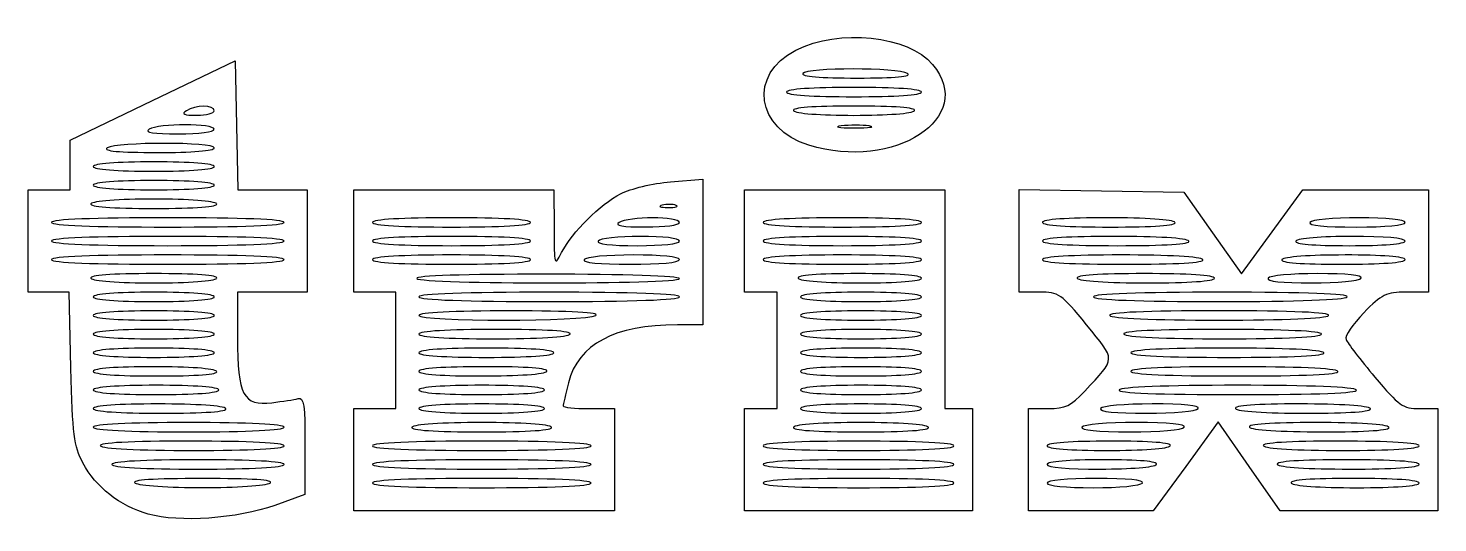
# Model space of a CAD drawing. Extents: x 6 to 193, y 8 to 70.
# Drawn here: x 124.9 to 193.1, y 8.2 to 32.2 of the extents above; entities that cross this region are included whole.
import ezdxf

# ---------------------------------------------------------------- set-up
doc = ezdxf.new("R2010")
doc.units = 0
doc.layers.get('0').update_dxf_attribs({"linetype": 'CONTINUOUS'})

msp = doc.modelspace()

# ---------------------------------------------------------------- linework, layer by layer
at = {"color": 7}
for points in [[(126.942502, 15.736732), (126.855082, 19.392982), (125.865705, 19.392982), (124.876327, 19.392982), (124.876327, 21.867982), (124.876327, 24.342982), (125.888827, 24.342982), (126.901327, 24.342982), (126.901327, 25.545151), (126.901327, 26.747319), (130.895077, 28.660431), (134.88882, 30.573545), (134.95122, 27.458263), (135.01362, 24.342982), (136.694947, 24.342982), (138.376267, 24.342982), (138.376267, 21.867982), (138.376267, 19.392982), (136.688767, 19.392982), (135.001267, 19.392982), (135.001267, 17.193047)], [(155.946292, 24.727913), (157.501313, 24.85828), (157.501313, 21.338148), (157.501313, 17.818014), (156.274882, 17.818014)], [(140.62632, 11.293014), (140.62632, 13.768014), (141.63882, 13.768014), (142.65132, 13.768014), (142.65132, 16.580514), (142.65132, 19.393014), (141.63882, 19.393014), (140.62632, 19.393014), (140.62632, 21.868014), (140.62632, 24.343014), (145.46382, 24.343014), (150.30132, 24.343014), (150.31032, 22.486764)], [(173.78829, 19.393014), (172.80132, 19.393014), (172.80132, 21.873205), (172.80132, 24.353398), (176.784773, 24.291958), (180.768225, 24.230518), (182.159243, 22.255943), (183.550253, 20.28137), (185.035215, 22.312193), (186.520178, 24.343014), (189.560745, 24.343014), (192.60132, 24.343014), (192.60132, 21.868014), (192.60132, 19.393014), (191.523165, 19.393014)], [(151.98882, 13.768014), (153.22632, 13.768014), (153.22632, 11.293014), (153.22632, 8.818014), (146.92632, 8.818014), (140.62632, 8.818014), (140.62632, 11.293014)], [(173.25132, 11.293014), (173.25132, 13.768014), (174.218153, 13.768014)], [(192.16836, 13.768014), (193.05132, 13.768014), (193.05132, 11.293014), (193.05132, 8.818014), (189.243105, 8.818014), (185.434883, 8.818014), (183.931358, 10.974513), (182.427832, 13.131012), (180.857978, 10.974513), (179.288115, 8.818014), (176.269717, 8.818014), (173.25132, 8.818014), (173.25132, 11.293014)], [(138.263767, 11.969713), (138.263767, 9.608941), (136.801267, 9.086804)]]:
    msp.add_lwpolyline(points, dxfattribs=at)
for points in [[(167.40132, 29.968014)], [(168.07632, 29.068014)], [(133.87632, 28.167983)], [(167.73882, 28.168014)], [(165.549097, 27.428813)], [(133.87632, 27.267983)], [(133.87632, 26.367983)], [(162.638985, 26.497479)], [(133.87632, 25.467983)], [(133.87632, 24.567983)], [(159.52632, 11.293014), (159.52632, 13.768014), (160.31382, 13.768014), (161.10132, 13.768014), (161.10132, 16.580514), (161.10132, 19.393014), (160.31382, 19.393014), (159.52632, 19.393014), (159.52632, 21.868014), (159.52632, 24.343014), (164.36382, 24.343014), (169.20132, 24.343014), (169.20132, 19.055514), (169.20132, 13.768014), (169.87632, 13.768014), (170.55132, 13.768014), (170.55132, 11.293014), (170.55132, 8.818014), (165.03882, 8.818014), (159.52632, 8.818014)], [(133.98882, 23.667983)], [(156.211853, 23.590612)], [(137.25132, 22.767983)], [(149.17632, 22.768014)], [(156.37632, 22.768014)], [(168.07632, 22.768014)], [(180.33882, 22.768014)], [(191.47632, 22.768014)], [(137.25132, 21.867983)], [(149.17632, 21.868014)], [(156.37632, 21.868014)], [(168.07632, 21.868014)], [(181.01382, 21.868014)], [(191.47632, 21.868014)], [(137.25132, 20.967983)], [(149.17632, 20.968014)], [(156.37632, 20.968014)], [(168.07632, 20.968014)], [(181.68882, 20.968014)], [(191.47632, 20.968014)], [(133.98882, 20.067983)], [(156.37632, 20.049998)], [(168.07632, 20.068014)], [(182.25132, 20.068014)], [(189.33882, 20.068014)], [(133.87632, 19.167983)], [(156.37632, 19.168014)], [(168.07632, 19.168014)], [(188.66382, 19.168014)], [(133.87632, 18.267983)], [(152.32632, 18.268014)], [(168.07632, 18.268014)], [(187.76382, 18.268014)], [(133.87632, 17.367983)], [(151.08882, 17.368014)], [(168.07632, 17.368014)], [(187.42632, 17.368014)], [(133.87632, 16.467983)], [(150.30132, 16.468014)], [(168.07632, 16.468014)], [(187.53882, 16.468014)], [(133.98882, 15.567983)], [(149.96382, 15.568014)], [(168.07632, 15.568014)], [(188.21382, 15.568014)], [(134.10132, 14.667983)], [(149.85132, 14.668014)], [(168.07632, 14.668014)], [(189.11382, 14.668014)], [(134.43882, 13.767983)], [(149.85132, 13.768014)], [(168.07632, 13.768014)], [(181.46382, 13.768014)], [(189.78882, 13.768014)], [(137.25132, 12.867983)], [(150.18882, 12.868014)], [(168.41382, 12.868014)], [(180.78882, 12.868014)], [(190.68882, 12.868014)], [(137.25132, 11.967983)], [(152.10132, 11.968014)], [(169.65132, 11.968014)], [(180.11382, 11.968014)], [(192.15132, 11.968014)], [(137.25132, 11.067982)], [(152.10132, 11.068014)], [(169.65132, 11.068014)], [(179.43882, 11.068014)], [(192.15132, 11.068014)], [(136.57632, 10.167982)], [(152.10132, 10.168014)], [(169.65132, 10.168014)], [(178.76382, 10.168014)], [(192.15132, 10.168014)], [(130.685902, 8.666747)]]:
    msp.add_lwpolyline(points, close=True, dxfattribs=at)
for points in [[(162.003187, 31.093966), (164.083515, 32.155271), (167.438542, 31.803427), (168.619342, 30.400127)], [(162.638985, 26.497479), (160.058437, 27.291729), (159.695355, 29.916602), (162.003187, 31.093966)], [(167.40132, 29.968014), (166.95309, 30.257681), (162.517845, 30.257681), (162.33882, 29.968014)], [(168.619342, 30.400127), (170.77242, 27.841343), (166.766422, 25.227122), (162.638985, 26.497479)], [(162.33882, 29.968014), (162.248947, 29.822601), (163.179397, 29.744234), (164.969287, 29.746459)], [(164.969287, 29.746459), (166.84056, 29.748784), (167.629357, 29.820649), (167.40132, 29.968014)], [(164.81382, 29.293014), (162.78882, 29.293014), (161.55132, 29.207669), (161.55132, 29.068014)], [(161.55132, 29.068014), (161.55132, 28.928359), (162.78882, 28.843014), (164.81382, 28.843014)], [(168.07632, 29.068014), (168.07632, 29.207669), (166.83882, 29.293014), (164.81382, 29.293014)], [(164.81382, 28.843014), (166.83882, 28.843014), (168.07632, 28.928359), (168.07632, 29.068014)], [(132.52632, 28.167983), (132.275272, 28.005746), (132.404963, 27.94899), (133.03257, 27.946427)], [(133.87632, 28.167983), (133.87632, 28.454563), (132.969773, 28.454563), (132.52632, 28.167983)], [(133.03257, 27.946427), (133.496633, 27.944552), (133.87632, 28.044233), (133.87632, 28.167983)], [(164.81382, 28.393014), (162.828405, 28.393014), (161.798715, 28.313807), (161.88882, 28.168014)], [(161.88882, 28.168014), (161.969407, 28.037615), (163.199227, 27.943014), (164.81382, 27.943014)], [(167.73882, 28.168014), (167.828925, 28.313807), (166.799227, 28.393014), (164.81382, 28.393014)], [(164.81382, 27.943014), (166.428412, 27.943014), (167.658232, 28.037615), (167.73882, 28.168014)], [(133.87632, 27.267983), (133.87632, 27.557407), (131.174175, 27.557407), (130.726328, 27.267983)], [(164.199097, 27.431108), (163.794697, 27.381031), (164.07132, 27.339027), (164.81382, 27.337765)], [(165.549097, 27.428783), (165.211005, 27.480121), (164.603505, 27.481156), (164.199097, 27.431108)], [(164.81382, 27.337765), (165.55632, 27.336415), (165.887197, 27.37747), (165.549097, 27.428813)], [(133.87632, 26.367983), (133.87632, 26.661342), (129.155265, 26.661342), (128.701328, 26.367983)], [(130.726328, 27.267983), (130.492343, 27.116769), (130.923653, 27.048817), (132.132578, 27.046427)], [(132.132578, 27.046427), (133.147365, 27.044402), (133.87632, 27.137042), (133.87632, 27.267983)], [(128.701328, 26.367983), (128.473245, 26.220583), (129.257385, 26.148756), (131.120078, 26.146427)], [(131.120078, 26.146427), (132.809865, 26.144402), (133.87632, 26.23004), (133.87632, 26.367983)], [(130.951328, 25.692983), (129.151328, 25.692983), (128.026328, 25.606443), (128.026328, 25.467983)], [(128.026328, 25.467983), (128.026328, 25.329522), (129.151328, 25.242983), (130.951328, 25.242983)], [(133.87632, 25.467983), (133.87632, 25.606443), (132.75132, 25.692983), (130.951328, 25.692983)], [(130.951328, 25.242983), (132.75132, 25.242983), (133.87632, 25.329522), (133.87632, 25.467983)], [(130.951328, 24.792983), (129.151328, 24.792983), (128.026328, 24.706443), (128.026328, 24.567983)], [(128.026328, 24.567983), (128.026328, 24.429522), (129.151328, 24.342983), (130.951328, 24.342983)], [(133.87632, 24.567983), (133.87632, 24.706443), (132.75132, 24.792983), (130.951328, 24.792983)], [(130.951328, 24.342983), (132.75132, 24.342983), (133.87632, 24.429522), (133.87632, 24.567983)], [(153.527543, 24.151845), (154.010745, 24.401188), (155.076353, 24.654981), (155.946292, 24.727913)], [(130.951328, 23.892983), (129.261735, 23.892983), (127.994888, 23.799142), (127.913827, 23.667983)], [(133.98882, 23.667983), (133.90776, 23.799142), (132.640913, 23.892983), (130.951328, 23.892983)], [(150.673657, 21.305514), (151.19595, 22.300466), (152.542687, 23.643642), (153.527543, 24.151845)], [(127.913827, 23.667983), (127.823633, 23.522041), (128.89092, 23.442983), (130.951328, 23.442983)], [(130.951328, 23.442983), (133.011728, 23.442983), (134.079015, 23.522041), (133.98882, 23.667983)], [(155.536853, 23.598948), (155.317935, 23.541903), (155.44257, 23.491475), (155.81382, 23.486889)], [(156.211853, 23.590601), (156.05952, 23.652236), (155.75577, 23.655986), (155.536853, 23.598948)], [(155.81382, 23.486889), (156.18507, 23.482314), (156.364185, 23.528979), (156.211853, 23.590612)], [(131.626328, 22.992983), (128.026328, 22.992983), (126.001328, 22.911983), (126.001328, 22.767983)], [(126.001328, 22.767983), (126.001328, 22.623983), (128.026328, 22.542983), (131.626328, 22.542983)], [(137.25132, 22.767983), (137.25132, 22.911983), (135.22632, 22.992983), (131.626328, 22.992983)], [(131.626328, 22.542983), (135.22632, 22.542983), (137.25132, 22.623983), (137.25132, 22.767983)], [(145.35132, 22.993014), (142.95132, 22.993014), (141.52632, 22.90919), (141.52632, 22.768014)], [(141.52632, 22.768014), (141.52632, 22.626838), (142.95132, 22.543014), (145.35132, 22.543014)], [(149.17632, 22.768014), (149.17632, 22.90919), (147.75132, 22.993014), (145.35132, 22.993014)], [(145.35132, 22.543014), (147.75132, 22.543014), (149.17632, 22.626838), (149.17632, 22.768014)], [(153.45132, 22.768014), (153.216225, 22.616085), (153.60879, 22.54886), (154.74507, 22.546459)], [(156.37632, 22.768014), (156.37632, 23.056624), (153.897908, 23.056624), (153.45132, 22.768014)], [(154.74507, 22.546459), (155.684865, 22.544434), (156.37632, 22.638387), (156.37632, 22.768014)], [(164.25132, 22.993014), (161.85132, 22.993014), (160.42632, 22.90919), (160.42632, 22.768014)], [(160.42632, 22.768014), (160.42632, 22.626838), (161.85132, 22.543014), (164.25132, 22.543014)], [(168.07632, 22.768014), (168.07632, 22.90919), (166.65132, 22.993014), (164.25132, 22.993014)], [(164.25132, 22.543014), (166.65132, 22.543014), (168.07632, 22.626838), (168.07632, 22.768014)], [(177.063038, 22.993014), (175.121895, 22.993014), (173.92632, 22.907255), (173.92632, 22.768014)], [(173.92632, 22.768014), (173.92632, 22.628316), (175.168245, 22.543014), (177.202102, 22.543014)], [(180.33882, 22.768014), (180.256875, 22.900604), (178.91148, 22.993014), (177.063038, 22.993014)], [(177.202102, 22.543014), (179.328652, 22.543014), (180.42909, 22.621949), (180.33882, 22.768014)], [(186.86382, 22.768014), (186.774465, 22.62344), (187.57398, 22.543014), (189.100537, 22.543014)], [(189.239602, 22.993014), (187.991152, 22.993014), (186.941437, 22.8936), (186.86382, 22.768014)], [(189.100537, 22.543014), (190.534395, 22.543014), (191.47632, 22.63222), (191.47632, 22.768014)], [(191.47632, 22.768014), (191.47632, 22.902924), (190.580745, 22.993014), (189.239602, 22.993014)], [(131.626328, 22.092983), (128.026328, 22.092983), (126.001328, 22.011983), (126.001328, 21.867983)], [(126.001328, 21.867983), (126.001328, 21.723983), (128.026328, 21.642983), (131.626328, 21.642983)], [(137.25132, 21.867983), (137.25132, 22.011983), (135.22632, 22.092983), (131.626328, 22.092983)], [(131.626328, 21.642983), (135.22632, 21.642983), (137.25132, 21.723983), (137.25132, 21.867983)], [(145.35132, 22.093014), (142.95132, 22.093014), (141.52632, 22.00919), (141.52632, 21.868014)], [(141.52632, 21.868014), (141.52632, 21.726838), (142.95132, 21.643014), (145.35132, 21.643014)], [(149.17632, 21.868014), (149.17632, 22.00919), (147.75132, 22.093014), (145.35132, 22.093014)], [(145.35132, 21.643014), (147.75132, 21.643014), (149.17632, 21.726838), (149.17632, 21.868014)], [(150.31032, 22.486764), (150.31917, 20.659647), (150.32487, 20.641107), (150.673657, 21.305514)], [(152.43882, 21.868014), (152.35002, 21.724338), (153.03648, 21.643014), (154.338038, 21.643014)], [(154.477103, 22.093014), (153.432525, 22.093014), (152.515305, 21.991764), (152.43882, 21.868014)], [(154.338038, 21.643014), (155.546895, 21.643014), (156.37632, 21.734571), (156.37632, 21.868014)], [(156.37632, 21.868014), (156.37632, 22.000244), (155.593245, 22.093014), (154.477103, 22.093014)], [(164.25132, 22.093014), (161.85132, 22.093014), (160.42632, 22.00919), (160.42632, 21.868014)], [(160.42632, 21.868014), (160.42632, 21.726838), (161.85132, 21.643014), (164.25132, 21.643014)], [(168.07632, 21.868014), (168.07632, 22.00919), (166.65132, 22.093014), (164.25132, 22.093014)], [(164.25132, 21.643014), (166.65132, 21.643014), (168.07632, 21.726838), (168.07632, 21.868014)], [(177.400537, 22.093014), (175.234395, 22.093014), (173.92632, 22.008299), (173.92632, 21.868014)], [(173.92632, 21.868014), (173.92632, 21.727355), (175.280745, 21.643014), (177.539602, 21.643014)], [(181.01382, 21.868014), (180.930825, 22.002296), (179.47398, 22.093014), (177.400537, 22.093014)], [(177.539602, 21.643014), (179.891152, 21.643014), (181.104322, 21.721582), (181.01382, 21.868014)], [(186.18882, 21.868014), (186.099052, 21.722765), (187.01148, 21.643014), (188.763037, 21.643014)], [(188.902102, 22.093014), (187.428652, 22.093014), (186.26841, 21.9968), (186.18882, 21.868014)], [(188.763037, 21.643014), (190.421895, 21.643014), (191.47632, 21.730454), (191.47632, 21.868014)], [(191.47632, 21.868014), (191.47632, 22.004904), (190.468245, 22.093014), (188.902102, 22.093014)], [(131.626328, 21.192983), (128.026328, 21.192983), (126.001328, 21.111983), (126.001328, 20.967983)], [(137.25132, 20.967983), (137.25132, 21.111983), (135.22632, 21.192983), (131.626328, 21.192983)], [(145.35132, 21.193014), (142.95132, 21.193014), (141.52632, 21.10919), (141.52632, 20.968014)], [(149.17632, 20.968014), (149.17632, 21.10919), (147.75132, 21.193014), (145.35132, 21.193014)], [(154.139603, 21.193014), (152.891153, 21.193014), (151.841438, 21.0936), (151.76382, 20.968014)], [(156.37632, 20.968014), (156.37632, 21.102924), (155.480745, 21.193014), (154.139603, 21.193014)], [(164.25132, 21.193014), (161.85132, 21.193014), (160.42632, 21.10919), (160.42632, 20.968014)], [(168.07632, 20.968014), (168.07632, 21.10919), (166.65132, 21.193014), (164.25132, 21.193014)], [(177.738037, 21.193014), (175.346895, 21.193014), (173.92632, 21.109159), (173.92632, 20.968014)], [(181.68882, 20.968014), (181.60497, 21.103687), (180.03648, 21.193014), (177.738037, 21.193014)], [(188.564602, 21.193014), (186.866152, 21.193014), (185.594932, 21.099259), (185.51382, 20.968014)], [(191.47632, 20.968014), (191.47632, 21.106423), (190.355745, 21.193014), (188.564602, 21.193014)], [(126.001328, 20.967983), (126.001328, 20.823983), (128.026328, 20.742983), (131.626328, 20.742983)], [(131.626328, 20.742983), (135.22632, 20.742983), (137.25132, 20.823983), (137.25132, 20.967983)], [(141.52632, 20.968014), (141.52632, 20.826838), (142.95132, 20.743014), (145.35132, 20.743014)], [(145.35132, 20.743014), (147.75132, 20.743014), (149.17632, 20.826838), (149.17632, 20.968014)], [(151.76382, 20.968014), (151.674465, 20.82344), (152.47398, 20.743014), (154.000538, 20.743014)], [(154.000538, 20.743014), (155.434395, 20.743014), (156.37632, 20.83222), (156.37632, 20.968014)], [(160.42632, 20.968014), (160.42632, 20.826838), (161.85132, 20.743014), (164.25132, 20.743014)], [(164.25132, 20.743014), (166.65132, 20.743014), (168.07632, 20.826838), (168.07632, 20.968014)], [(173.92632, 20.968014), (173.92632, 20.826557), (175.393245, 20.743014), (177.877102, 20.743014)], [(177.877102, 20.743014), (180.453652, 20.743014), (181.77951, 20.821278), (181.68882, 20.968014)], [(185.51382, 20.968014), (185.423722, 20.822239), (186.44898, 20.743014), (188.425537, 20.743014)], [(188.425537, 20.743014), (190.309395, 20.743014), (191.47632, 20.829077), (191.47632, 20.968014)], [(130.951328, 20.292983), (128.89092, 20.292983), (127.823633, 20.213924), (127.913827, 20.067983)], [(127.913827, 20.067983), (127.994888, 19.936823), (129.261735, 19.842983), (130.951328, 19.842983)], [(133.98882, 20.067983), (134.079015, 20.213924), (133.011728, 20.292983), (130.951328, 20.292983)], [(130.951328, 19.842983), (132.640913, 19.842983), (133.90776, 19.936823), (133.98882, 20.067983)], [(149.957918, 20.263033), (145.974495, 20.266783), (143.58948, 20.188303), (143.6712, 20.056073)], [(143.6712, 20.056073), (143.84439, 19.775849), (156.37632, 19.769835), (156.37632, 20.049998)], [(156.37632, 20.049976), (156.37632, 20.170945), (153.709478, 20.259469), (149.957918, 20.263033)], [(165.025538, 20.293014), (163.04898, 20.293014), (162.023723, 20.213789), (162.11382, 20.068014)], [(162.11382, 20.068014), (162.194933, 19.936769), (163.466153, 19.843014), (165.164603, 19.843014)], [(168.07632, 20.068014), (168.07632, 20.206952), (166.909395, 20.293014), (165.025538, 20.293014)], [(165.164603, 19.843014), (166.955745, 19.843014), (168.07632, 19.929605), (168.07632, 20.068014)], [(178.863037, 20.293014), (176.66148, 20.293014), (175.523467, 20.21421), (175.61382, 20.068014)], [(175.61382, 20.068014), (175.69614, 19.934821), (177.078652, 19.843014), (179.002102, 19.843014)], [(182.25132, 20.068014), (182.25132, 20.208054), (180.971895, 20.293014), (178.863037, 20.293014)], [(179.002102, 19.843014), (181.018245, 19.843014), (182.25132, 19.928402), (182.25132, 20.068014)], [(184.83882, 20.068014), (184.74966, 19.923744), (185.507055, 19.843014), (186.949762, 19.843014)], [(187.227877, 20.293014), (185.970585, 20.293014), (184.916527, 20.193744), (184.83882, 20.068014)], [(186.949762, 19.843014), (188.207055, 19.843014), (189.261112, 19.942284), (189.33882, 20.068014)], [(189.33882, 20.068014), (189.42798, 20.212284), (188.670585, 20.293014), (187.227877, 20.293014)], [(130.951328, 19.392983), (129.151328, 19.392983), (128.026328, 19.306443), (128.026328, 19.167983)], [(128.026328, 19.167983), (128.026328, 19.029522), (129.151328, 18.942983), (130.951328, 18.942983)], [(133.87632, 19.167983), (133.87632, 19.306443), (132.75132, 19.392983), (130.951328, 19.392983)], [(130.951328, 18.942983), (132.75132, 18.942983), (133.87632, 19.029522), (133.87632, 19.167983)], [(150.07632, 19.393014), (146.02632, 19.393014), (143.77632, 19.312658), (143.77632, 19.168014)], [(143.77632, 19.168014), (143.77632, 19.023371), (146.02632, 18.943014), (150.07632, 18.943014)], [(156.37632, 19.168014), (156.37632, 19.312658), (154.12632, 19.393014), (150.07632, 19.393014)], [(150.07632, 18.943014), (154.12632, 18.943014), (156.37632, 19.023371), (156.37632, 19.168014)], [(165.15132, 19.393014), (163.35132, 19.393014), (162.22632, 19.306475), (162.22632, 19.168014)], [(162.22632, 19.168014), (162.22632, 19.029554), (163.35132, 18.943014), (165.15132, 18.943014)], [(168.07632, 19.168014), (168.07632, 19.306475), (166.95132, 19.393014), (165.15132, 19.393014)], [(165.15132, 18.943014), (166.95132, 18.943014), (168.07632, 19.029554), (168.07632, 19.168014)], [(176.064825, 17.816788), (174.82446, 19.332881), (174.73761, 19.393014), (173.78829, 19.393014)], [(182.602102, 19.393014), (178.618245, 19.393014), (176.40132, 19.312572), (176.40132, 19.168014)], [(176.40132, 19.168014), (176.40132, 19.023582), (178.571895, 18.943014), (182.463037, 18.943014)], [(182.463037, 18.943014), (186.26148, 18.943014), (188.576685, 19.027022), (188.66382, 19.168014)], [(188.66382, 19.168014), (188.755237, 19.315936), (186.678652, 19.393014), (182.602102, 19.393014)], [(191.523165, 19.393014), (190.545248, 19.393014), (190.354155, 19.300438), (189.467693, 18.397196)], [(130.951328, 18.492983), (129.151328, 18.492983), (128.026328, 18.406443), (128.026328, 18.267983)], [(133.87632, 18.267983), (133.87632, 18.406443), (132.75132, 18.492983), (130.951328, 18.492983)], [(148.22007, 18.489569), (145.405275, 18.491819), (143.77632, 18.410536), (143.77632, 18.268014)], [(152.32632, 18.268014), (152.55054, 18.412916), (151.17228, 18.487279), (148.22007, 18.489569)], [(165.15132, 18.493014), (163.35132, 18.493014), (162.22632, 18.406475), (162.22632, 18.268014)], [(168.07632, 18.268014), (168.07632, 18.406475), (166.95132, 18.493014), (165.15132, 18.493014)], [(182.47632, 18.493014), (178.915905, 18.493014), (177.097582, 18.415639), (177.18882, 18.268014)], [(187.76382, 18.268014), (187.855057, 18.415639), (186.036727, 18.493014), (182.47632, 18.493014)], [(128.026328, 18.267983), (128.026328, 18.129522), (129.151328, 18.042983), (130.951328, 18.042983)], [(130.951328, 18.042983), (132.75132, 18.042983), (133.87632, 18.129522), (133.87632, 18.267983)], [(143.77632, 18.268014), (143.77632, 17.972324), (151.868768, 17.972324), (152.32632, 18.268014)], [(156.274882, 17.818014), (153.243652, 17.818014), (151.470945, 16.876666), (151.003065, 15.018564)], [(162.22632, 18.268014), (162.22632, 18.129554), (163.35132, 18.043014), (165.15132, 18.043014)], [(165.15132, 18.043014), (166.95132, 18.043014), (168.07632, 18.129554), (168.07632, 18.268014)], [(175.974045, 14.611764), (177.50349, 16.247226), (177.498315, 16.064632), (176.064825, 17.816788)], [(177.18882, 18.268014), (177.274972, 18.12862), (179.286727, 18.043014), (182.47632, 18.043014)], [(182.47632, 18.043014), (185.665905, 18.043014), (187.677667, 18.12862), (187.76382, 18.268014)], [(189.467693, 18.397196), (188.924865, 17.844096), (188.545253, 17.268926), (188.613825, 17.103446)], [(130.951328, 17.592983), (129.151328, 17.592983), (128.026328, 17.506443), (128.026328, 17.367983)], [(128.026328, 17.367983), (128.026328, 17.229522), (129.151328, 17.142983), (130.951328, 17.142983)], [(133.87632, 17.367983), (133.87632, 17.506443), (132.75132, 17.592983), (130.951328, 17.592983)], [(130.951328, 17.142983), (132.75132, 17.142983), (133.87632, 17.229522), (133.87632, 17.367983)], [(135.001267, 17.193047), (135.001267, 14.408877), (135.278047, 13.885966), (136.663335, 14.052976)], [(147.502103, 17.593014), (145.168245, 17.593014), (143.77632, 17.508956), (143.77632, 17.368014)], [(143.77632, 17.368014), (143.77632, 17.227423), (145.121895, 17.143014), (147.363038, 17.143014)], [(147.363038, 17.143014), (149.511488, 17.143014), (151.005525, 17.233239), (151.08882, 17.368014)], [(151.08882, 17.368014), (151.17939, 17.514554), (149.92866, 17.593014), (147.502103, 17.593014)], [(165.15132, 17.593014), (163.35132, 17.593014), (162.22632, 17.506475), (162.22632, 17.368014)], [(162.22632, 17.368014), (162.22632, 17.229554), (163.35132, 17.143014), (165.15132, 17.143014)], [(168.07632, 17.368014), (168.07632, 17.506475), (166.95132, 17.593014), (165.15132, 17.593014)], [(165.15132, 17.143014), (166.95132, 17.143014), (168.07632, 17.229554), (168.07632, 17.368014)], [(182.575537, 17.593014), (179.39898, 17.593014), (177.772755, 17.515358), (177.86382, 17.368014)], [(177.86382, 17.368014), (177.949365, 17.229603), (179.816152, 17.143014), (182.714603, 17.143014)], [(187.42632, 17.368014), (187.42632, 17.511056), (185.659395, 17.593014), (182.575537, 17.593014)], [(182.714603, 17.143014), (185.705745, 17.143014), (187.42632, 17.225177), (187.42632, 17.368014)], [(188.613825, 17.103446), (188.6817, 16.939585), (189.310605, 16.122077), (190.011338, 15.286764)], [(130.951328, 16.692983), (129.151328, 16.692983), (128.026328, 16.606443), (128.026328, 16.467983)], [(128.026328, 16.467983), (128.026328, 16.329522), (129.151328, 16.242983), (130.951328, 16.242983)], [(133.87632, 16.467983), (133.87632, 16.606443), (132.75132, 16.692983), (130.951328, 16.692983)], [(130.951328, 16.242983), (132.75132, 16.242983), (133.87632, 16.329522), (133.87632, 16.467983)], [(147.03882, 16.693014), (145.01382, 16.693014), (143.77632, 16.607669), (143.77632, 16.468014)], [(143.77632, 16.468014), (143.77632, 16.328359), (145.01382, 16.243014), (147.03882, 16.243014)], [(150.30132, 16.468014), (150.30132, 16.607669), (149.06382, 16.693014), (147.03882, 16.693014)], [(147.03882, 16.243014), (149.06382, 16.243014), (150.30132, 16.328359), (150.30132, 16.468014)], [(165.15132, 16.693014), (163.35132, 16.693014), (162.22632, 16.606475), (162.22632, 16.468014)], [(162.22632, 16.468014), (162.22632, 16.329554), (163.35132, 16.243014), (165.15132, 16.243014)], [(168.07632, 16.468014), (168.07632, 16.606475), (166.95132, 16.693014), (165.15132, 16.693014)], [(165.15132, 16.243014), (166.95132, 16.243014), (168.07632, 16.329554), (168.07632, 16.468014)], [(182.800537, 16.693014), (179.884395, 16.693014), (178.20132, 16.610675), (178.20132, 16.468014)], [(178.20132, 16.468014), (178.20132, 16.325137), (179.930745, 16.243014), (182.939602, 16.243014)], [(187.53882, 16.468014), (187.453455, 16.606142), (185.623987, 16.693014), (182.800537, 16.693014)], [(182.939602, 16.243014), (186.04116, 16.243014), (187.62984, 16.320736), (187.53882, 16.468014)], [(127.526048, 11.137267), (127.087312, 11.97138), (127.019813, 12.503404), (126.942502, 15.736732)], [(130.938045, 15.792983), (129.146903, 15.792983), (128.026328, 15.706391), (128.026328, 15.567983)], [(133.98882, 15.567983), (133.907708, 15.699227), (132.636488, 15.792983), (130.938045, 15.792983)], [(146.939603, 15.793014), (144.980745, 15.793014), (143.77632, 15.707345), (143.77632, 15.568014)], [(149.96382, 15.568014), (150.054008, 15.713938), (148.991153, 15.793014), (146.939603, 15.793014)], [(165.15132, 15.793014), (163.35132, 15.793014), (162.22632, 15.706475), (162.22632, 15.568014)], [(168.07632, 15.568014), (168.07632, 15.706475), (166.95132, 15.793014), (165.15132, 15.793014)], [(183.138037, 15.793014), (179.996895, 15.793014), (178.20132, 15.711177), (178.20132, 15.568014)], [(188.21382, 15.568014), (188.127953, 15.706952), (186.186487, 15.793014), (183.138037, 15.793014)], [(128.026328, 15.567983), (128.026328, 15.429045), (129.193253, 15.342983), (131.07711, 15.342983)], [(131.07711, 15.342983), (133.05366, 15.342983), (134.078918, 15.422207), (133.98882, 15.567983)], [(143.77632, 15.568014), (143.77632, 15.429173), (144.934395, 15.343014), (146.800538, 15.343014)], [(146.800538, 15.343014), (148.57398, 15.343014), (149.882273, 15.436072), (149.96382, 15.568014)], [(151.003065, 15.018564), (150.864608, 14.468664), (150.75132, 13.962331), (150.75132, 13.89338)], [(162.22632, 15.568014), (162.22632, 15.429554), (163.35132, 15.343014), (165.15132, 15.343014)], [(165.15132, 15.343014), (166.95132, 15.343014), (168.07632, 15.429554), (168.07632, 15.568014)], [(178.20132, 15.568014), (178.20132, 15.424664), (180.043245, 15.343014), (183.277103, 15.343014)], [(183.277103, 15.343014), (186.60366, 15.343014), (188.304953, 15.420554), (188.21382, 15.568014)], [(190.011338, 15.286764), (191.186243, 13.886216), (191.354123, 13.768014), (192.16836, 13.768014)], [(131.063828, 14.892983), (129.188828, 14.892983), (128.026328, 14.806871), (128.026328, 14.667983)], [(128.026328, 14.667983), (128.026328, 14.529094), (129.188828, 14.442983), (131.063828, 14.442983)], [(134.10132, 14.667983), (134.10132, 14.806871), (132.93882, 14.892983), (131.063828, 14.892983)], [(131.063828, 14.442983), (132.93882, 14.442983), (134.10132, 14.529095), (134.10132, 14.667983)], [(137.926267, 14.247516), (138.21009, 14.317289), (138.263767, 13.95505), (138.263767, 11.969713)], [(146.81382, 14.893014), (144.93882, 14.893014), (143.77632, 14.806902), (143.77632, 14.668014)], [(143.77632, 14.668014), (143.77632, 14.529126), (144.93882, 14.443014), (146.81382, 14.443014)], [(149.85132, 14.668014), (149.85132, 14.806902), (148.68882, 14.893014), (146.81382, 14.893014)], [(146.81382, 14.443014), (148.68882, 14.443014), (149.85132, 14.529126), (149.85132, 14.668014)], [(165.15132, 14.893014), (163.35132, 14.893014), (162.22632, 14.806475), (162.22632, 14.668014)], [(162.22632, 14.668014), (162.22632, 14.529554), (163.35132, 14.443014), (165.15132, 14.443014)], [(168.07632, 14.668014), (168.07632, 14.806475), (166.95132, 14.893014), (165.15132, 14.893014)], [(165.15132, 14.443014), (166.95132, 14.443014), (168.07632, 14.529554), (168.07632, 14.668014)], [(174.218153, 13.768014), (175.045118, 13.768014), (175.29915, 13.890086), (175.974045, 14.611764)], [(177.63882, 14.668014), (177.54747, 14.520207), (179.515912, 14.443014), (183.37632, 14.443014)], [(183.37632, 14.893014), (179.886727, 14.893014), (177.725498, 14.808259), (177.63882, 14.668014)], [(189.11382, 14.668014), (189.027142, 14.808259), (186.865913, 14.893014), (183.37632, 14.893014)], [(183.37632, 14.443014), (187.236728, 14.443014), (189.20517, 14.520207), (189.11382, 14.668014)], [(131.163045, 13.992983), (129.221902, 13.992983), (128.026328, 13.907224), (128.026328, 13.767983)], [(128.026328, 13.767983), (128.026328, 13.628285), (129.268253, 13.542983), (131.30211, 13.542983)], [(134.43882, 13.767983), (134.356875, 13.900573), (133.01148, 13.992983), (131.163045, 13.992983)], [(131.30211, 13.542983), (133.428652, 13.542983), (134.52909, 13.621917), (134.43882, 13.767983)], [(136.663335, 14.052976), (137.172322, 14.114341), (137.740642, 14.201884), (137.926267, 14.247516)], [(146.81382, 13.993014), (144.93882, 13.993014), (143.77632, 13.906902), (143.77632, 13.768014)], [(143.77632, 13.768014), (143.77632, 13.629126), (144.93882, 13.543014), (146.81382, 13.543014)], [(149.85132, 13.768014), (149.85132, 13.906902), (148.68882, 13.993014), (146.81382, 13.993014)], [(146.81382, 13.543014), (148.68882, 13.543014), (149.85132, 13.629126), (149.85132, 13.768014)], [(150.75132, 13.89338), (150.75132, 13.824425), (151.308195, 13.768014), (151.98882, 13.768014)], [(165.15132, 13.993014), (163.35132, 13.993014), (162.22632, 13.906475), (162.22632, 13.768014)], [(162.22632, 13.768014), (162.22632, 13.629554), (163.35132, 13.543014), (165.15132, 13.543014)], [(168.07632, 13.768014), (168.07632, 13.906475), (166.95132, 13.993014), (165.15132, 13.993014)], [(165.15132, 13.543014), (166.95132, 13.543014), (168.07632, 13.629554), (168.07632, 13.768014)], [(176.73882, 13.768014), (176.649488, 13.623472), (177.444555, 13.543014), (178.962263, 13.543014)], [(179.240378, 13.993014), (177.908085, 13.993014), (176.81724, 13.894898), (176.73882, 13.768014)], [(178.962263, 13.543014), (180.294555, 13.543014), (181.3854, 13.64113), (181.46382, 13.768014)], [(181.46382, 13.768014), (181.553153, 13.912556), (180.758085, 13.993014), (179.240378, 13.993014)], [(186.387262, 13.993014), (184.269555, 13.993014), (183.173557, 13.914064), (183.26382, 13.768014)], [(183.26382, 13.768014), (183.346178, 13.634753), (184.733085, 13.543014), (186.665378, 13.543014)], [(189.78882, 13.768014), (189.706455, 13.901275), (188.319555, 13.993014), (186.387262, 13.993014)], [(186.665378, 13.543014), (188.783085, 13.543014), (189.879083, 13.621964), (189.78882, 13.768014)], [(132.63882, 13.092983), (129.713828, 13.092983), (128.026328, 13.010666), (128.026328, 12.867983)], [(137.25132, 12.867983), (137.25132, 13.010666), (135.56382, 13.092983), (132.63882, 13.092983)], [(146.81382, 13.093014), (144.899228, 13.093014), (143.521095, 13.001138), (143.43882, 12.868014)], [(150.18882, 12.868014), (150.106545, 13.001138), (148.728412, 13.093014), (146.81382, 13.093014)], [(165.15132, 13.093014), (163.311728, 13.093014), (161.97072, 13.00053), (161.88882, 12.868014)], [(168.41382, 12.868014), (168.33192, 13.00053), (166.990913, 13.093014), (165.15132, 13.093014)], [(178.452878, 13.093014), (177.045585, 13.093014), (175.917893, 12.995949), (175.83882, 12.868014)], [(180.78882, 12.868014), (180.87831, 13.012806), (180.045585, 13.093014), (178.452878, 13.093014)], [(187.174763, 13.093014), (184.982055, 13.093014), (183.848475, 13.014194), (183.93882, 12.868014)], [(190.68882, 12.868014), (190.606118, 13.001833), (189.182055, 13.093014), (187.174763, 13.093014)], [(128.026328, 12.867983), (128.026328, 12.725299), (129.713828, 12.642983), (132.63882, 12.642983)], [(132.63882, 12.642983), (135.56382, 12.642983), (137.25132, 12.725299), (137.25132, 12.867983)], [(143.43882, 12.868014), (143.348378, 12.721683), (144.528413, 12.643014), (146.81382, 12.643014)], [(146.81382, 12.643014), (149.099228, 12.643014), (150.279255, 12.721683), (150.18882, 12.868014)], [(161.88882, 12.868014), (161.79846, 12.721805), (162.940905, 12.643014), (165.15132, 12.643014)], [(165.15132, 12.643014), (167.361728, 12.643014), (168.50418, 12.721805), (168.41382, 12.868014)], [(175.83882, 12.868014), (175.74933, 12.723222), (176.582055, 12.643014), (178.174763, 12.643014)], [(178.174763, 12.643014), (179.582055, 12.643014), (180.709748, 12.740079), (180.78882, 12.868014)], [(183.93882, 12.868014), (184.021523, 12.734195), (185.445585, 12.643014), (187.452877, 12.643014)], [(187.452877, 12.643014), (189.645585, 12.643014), (190.779165, 12.721834), (190.68882, 12.868014)], [(132.738038, 12.192982), (129.786488, 12.192982), (128.27289, 12.115126), (128.363828, 11.967983)], [(128.363828, 11.967983), (128.448818, 11.830467), (130.20366, 11.742983), (132.877103, 11.742983)], [(137.25132, 11.967983), (137.25132, 12.110504), (135.596895, 12.192982), (132.738038, 12.192982)], [(132.877103, 11.742983), (135.643245, 11.742983), (137.25132, 11.825699), (137.25132, 11.967983)], [(146.81382, 12.193014), (143.43882, 12.193014), (141.52632, 12.111632), (141.52632, 11.968014)], [(141.52632, 11.968014), (141.52632, 11.824397), (143.43882, 11.743014), (146.81382, 11.743014)], [(152.10132, 11.968014), (152.10132, 12.111632), (150.18882, 12.193014), (146.81382, 12.193014)], [(146.81382, 11.743014), (150.18882, 11.743014), (152.10132, 11.824397), (152.10132, 11.968014)], [(165.03882, 12.193014), (162.11382, 12.193014), (160.42632, 12.110698), (160.42632, 11.968014)], [(160.42632, 11.968014), (160.42632, 11.82533), (162.11382, 11.743014), (165.03882, 11.743014)], [(169.65132, 11.968014), (169.65132, 12.110698), (167.96382, 12.193014), (165.03882, 12.193014)], [(165.03882, 11.743014), (167.96382, 11.743014), (169.65132, 11.82533), (169.65132, 11.968014)], [(177.202103, 12.193014), (175.318245, 12.193014), (174.15132, 12.106952), (174.15132, 11.968014)], [(174.15132, 11.968014), (174.15132, 11.829605), (175.271895, 11.743014), (177.063038, 11.743014)], [(177.063038, 11.743014), (178.761488, 11.743014), (180.032708, 11.836769), (180.11382, 11.968014)], [(180.11382, 11.968014), (180.203918, 12.113789), (179.17866, 12.193014), (177.202103, 12.193014)], [(188.313038, 12.193014), (185.81148, 12.193014), (184.52319, 12.114656), (184.61382, 11.968014)], [(184.61382, 11.968014), (184.6974, 11.832776), (186.228653, 11.743014), (188.452103, 11.743014)], [(192.15132, 11.968014), (192.15132, 12.109222), (190.721895, 12.193014), (188.313038, 12.193014)], [(188.452103, 11.743014), (190.768245, 11.743014), (192.15132, 11.827137), (192.15132, 11.968014)], [(130.685955, 8.666746), (129.305422, 9.058285), (128.14053, 9.969035), (127.526048, 11.137267)], [(133.08882, 11.292982), (130.463828, 11.292982), (128.926328, 11.209874), (128.926328, 11.067982)], [(128.926328, 11.067982), (128.926328, 10.926091), (130.463828, 10.842983), (133.08882, 10.842983)], [(137.25132, 11.067982), (137.25132, 11.209874), (135.71382, 11.292982), (133.08882, 11.292982)], [(133.08882, 10.842983), (135.71382, 10.842983), (137.25132, 10.926091), (137.25132, 11.067982)], [(146.81382, 11.293014), (143.43882, 11.293014), (141.52632, 11.211632), (141.52632, 11.068014)], [(141.52632, 11.068014), (141.52632, 10.924397), (143.43882, 10.843014), (146.81382, 10.843014)], [(152.10132, 11.068014), (152.10132, 11.211632), (150.18882, 11.293014), (146.81382, 11.293014)], [(146.81382, 10.843014), (150.18882, 10.843014), (152.10132, 10.924397), (152.10132, 11.068014)], [(165.03882, 11.293014), (162.11382, 11.293014), (160.42632, 11.210698), (160.42632, 11.068014)], [(160.42632, 11.068014), (160.42632, 10.92533), (162.11382, 10.843014), (165.03882, 10.843014)], [(169.65132, 11.068014), (169.65132, 11.210698), (167.96382, 11.293014), (165.03882, 11.293014)], [(165.03882, 10.843014), (167.96382, 10.843014), (169.65132, 10.92533), (169.65132, 11.068014)], [(176.864603, 11.293014), (175.205745, 11.293014), (174.15132, 11.205575), (174.15132, 11.068014)], [(174.15132, 11.068014), (174.15132, 10.931124), (175.159395, 10.843014), (176.725538, 10.843014)], [(176.725538, 10.843014), (178.198988, 10.843014), (179.359223, 10.939229), (179.43882, 11.068014)], [(179.43882, 11.068014), (179.528588, 11.213263), (178.61616, 11.293014), (176.864603, 11.293014)], [(188.650538, 11.293014), (186.37398, 11.293014), (185.198393, 11.214332), (185.28882, 11.068014)], [(185.28882, 11.068014), (185.371485, 10.934258), (186.791153, 10.843014), (188.789603, 10.843014)], [(192.15132, 11.068014), (192.15132, 11.208374), (190.834395, 11.293014), (188.650538, 11.293014)], [(188.789603, 10.843014), (190.880745, 10.843014), (192.15132, 10.928053), (192.15132, 11.068014)], [(133.31382, 10.386091), (130.907543, 10.386091), (129.825735, 10.313768), (130.051328, 10.167982)], [(136.57632, 10.167982), (136.801913, 10.313769), (135.720105, 10.386091), (133.31382, 10.386091)], [(146.81382, 10.393014), (143.43882, 10.393014), (141.52632, 10.311632), (141.52632, 10.168014)], [(152.10132, 10.168014), (152.10132, 10.311632), (150.18882, 10.393014), (146.81382, 10.393014)], [(165.03882, 10.393014), (162.11382, 10.393014), (160.42632, 10.310698), (160.42632, 10.168014)], [(169.65132, 10.168014), (169.65132, 10.310698), (167.96382, 10.393014), (165.03882, 10.393014)], [(176.527103, 10.393014), (175.093245, 10.393014), (174.15132, 10.303808), (174.15132, 10.168014)], [(178.76382, 10.168014), (178.853175, 10.312588), (178.05366, 10.393014), (176.527103, 10.393014)], [(188.988038, 10.393014), (186.93648, 10.393014), (185.873633, 10.313938), (185.96382, 10.168014)], [(192.15132, 10.168014), (192.15132, 10.307345), (190.946895, 10.393014), (188.988038, 10.393014)], [(130.051328, 10.167982), (130.236953, 10.048022), (131.705078, 9.949874), (133.31382, 9.949874)], [(133.31382, 9.949874), (134.92257, 9.949874), (136.390695, 10.048022), (136.57632, 10.167982)], [(141.52632, 10.168014), (141.52632, 10.024397), (143.43882, 9.943014), (146.81382, 9.943014)], [(146.81382, 9.943014), (150.18882, 9.943014), (152.10132, 10.024397), (152.10132, 10.168014)], [(160.42632, 10.168014), (160.42632, 10.02533), (162.11382, 9.943014), (165.03882, 9.943014)], [(165.03882, 9.943014), (167.96382, 9.943014), (169.65132, 10.02533), (169.65132, 10.168014)], [(174.15132, 10.168014), (174.15132, 10.033104), (175.046895, 9.943014), (176.388038, 9.943014)], [(176.388038, 9.943014), (177.636488, 9.943014), (178.686203, 10.042428), (178.76382, 10.168014)], [(185.96382, 10.168014), (186.045368, 10.036072), (187.353653, 9.943014), (189.127103, 9.943014)], [(189.127103, 9.943014), (190.993245, 9.943014), (192.15132, 10.029173), (192.15132, 10.168014)], [(136.801267, 9.086804), (134.991375, 8.440642), (132.167137, 8.246647), (130.685902, 8.666747)]]:
    msp.add_open_spline(points, degree=3, dxfattribs=at)

doc.saveas('drawing.dxf')
